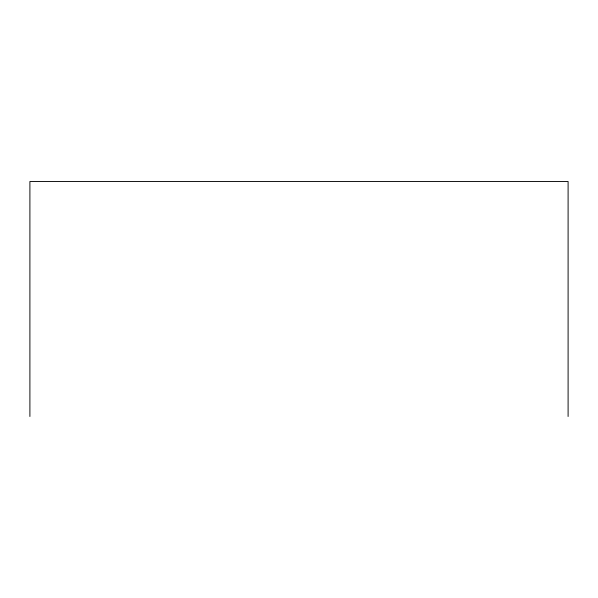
<?xml version="1.0" encoding="UTF-8"?>
<svg xmlns="http://www.w3.org/2000/svg" width="598" height="598" viewBox="0 0 598 598"><rect width="100%" height="100%" fill="white"/><g stroke="black" fill="none" stroke-linecap="round" stroke-linejoin="round"><path stroke-width="0.9" d="M568.1 416.492L568.1 181.508L29.9 181.508L29.9 416.492"/></g></svg>
